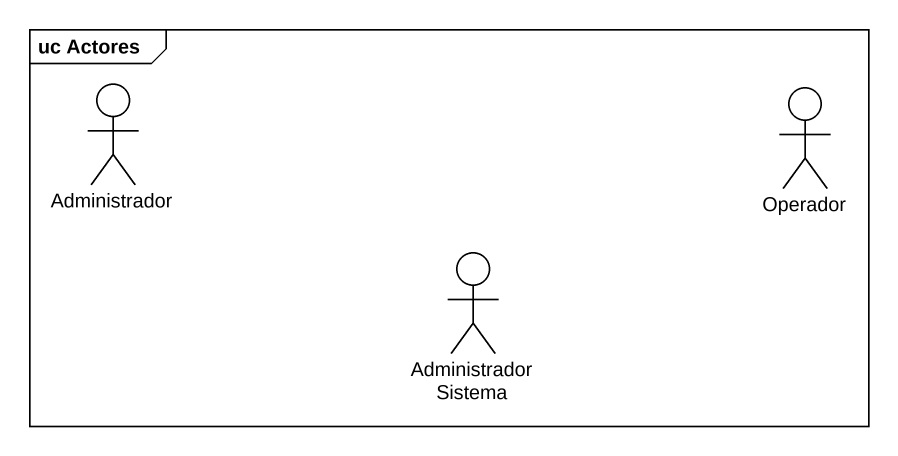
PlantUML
@startuml
mainframe uc Actores
actor Administrador
actor Operador
actor "Administrador Sistema" as Administrador_Sistema
@enduml
